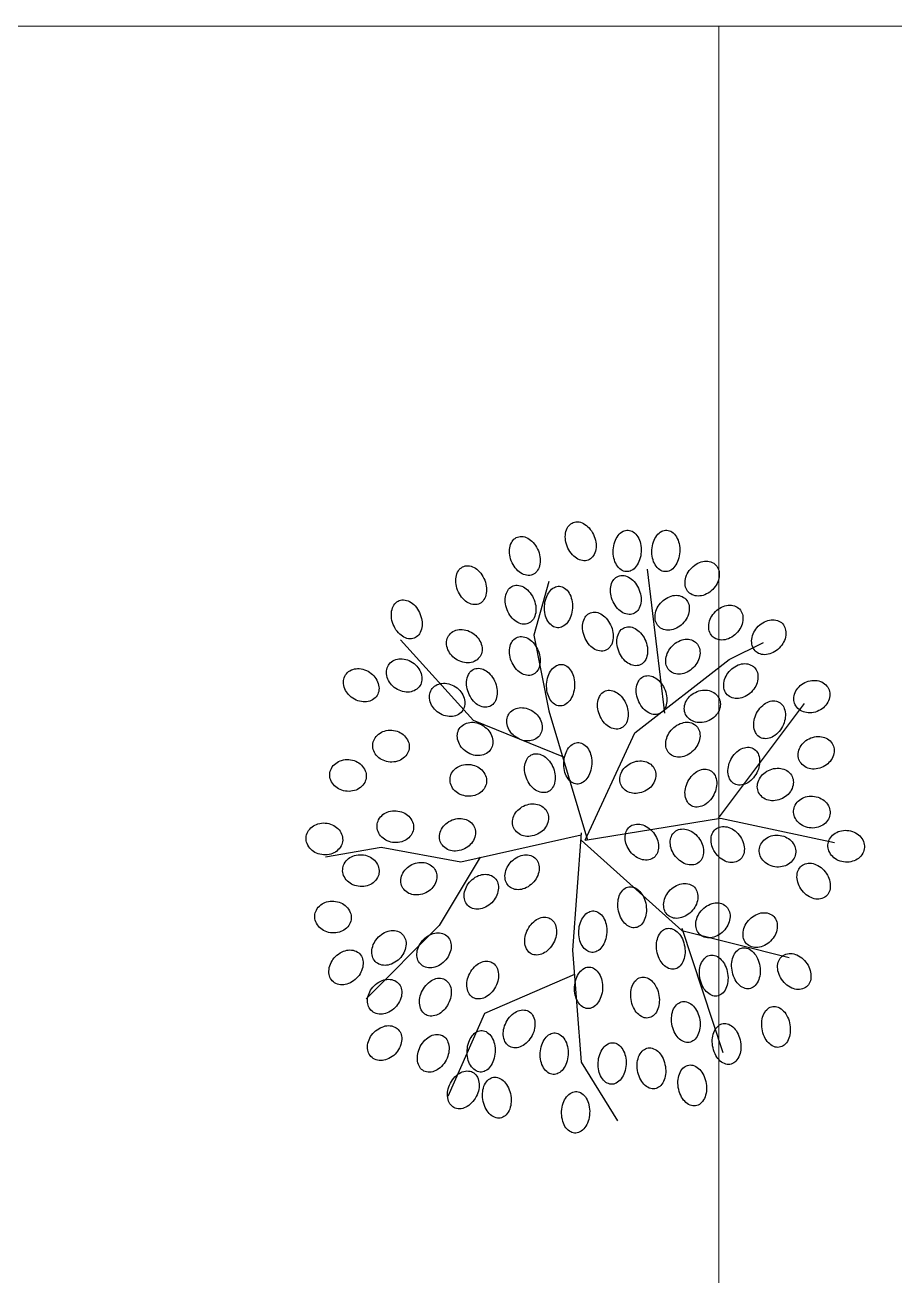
# Model space of a CAD drawing. Header units: inches. Extents: x 203 to 1065, y -1127 to 921.
# Drawn here: x 840.109 to 843.187, y 369.415 to 373.841 of the extents above; entities that cross this region are included whole.
import ezdxf

# ---------------------------------------------------------------- set-up
doc = ezdxf.new("R2010")
doc.units = ezdxf.units.IN
doc.header["$MEASUREMENT"] = 0
doc.layers.add('calle', color=3, linetype='Continuous')
doc.layers.add('Vegetación', color=102, linetype='Continuous')

# ---------------------------------------------------------------- blocks, each defined once
blk = doc.blocks.new('RB31')
for points in [[(-0.1644, 0.4265, 0.124565), (-0.1555, 0.4293, 0.105746), (-0.1475, 0.437, 0.086824), (-0.1428, 0.4474, 0.076963), (-0.1416, 0.4602, 0.076963), (-0.1443, 0.4728, 0.086824), (-0.1502, 0.4826, 0.105746), (-0.159, 0.4892, 0.124565), (-0.1682, 0.491, 0.124565), (-0.1772, 0.4882, 0.105746), (-0.1851, 0.4805, 0.086824), (-0.1898, 0.4701, 0.076963), (-0.191, 0.4573, 0.076963), (-0.1883, 0.4447, 0.086824), (-0.1825, 0.4349, 0.105746), (-0.1737, 0.4282, 0.124565)], [(-0.0961, 0.4265, 0.124565), (-0.0871, 0.4293, 0.105746), (-0.0792, 0.437, 0.086824), (-0.0745, 0.4474, 0.076963), (-0.0733, 0.4602, 0.076963), (-0.076, 0.4728, 0.086824), (-0.0818, 0.4826, 0.105746), (-0.0906, 0.4892, 0.124565), (-0.0999, 0.491, 0.124565), (-0.1088, 0.4882, 0.105746), (-0.1168, 0.4805, 0.086824), (-0.1215, 0.4701, 0.076963), (-0.1227, 0.4573, 0.076963), (-0.12, 0.4447, 0.086824), (-0.1141, 0.4349, 0.105746), (-0.1053, 0.4282, 0.124565)], [(-0.0332, 0.4465, 0.124565), (-0.0243, 0.4435, 0.105746), (-0.0134, 0.445, 0.086824), (-0.0035, 0.4507, 0.076963), (0.0051, 0.4604, 0.076963), (0.0103, 0.4721, 0.086824), (0.0113, 0.4835, 0.105746), (0.0081, 0.4941, 0.124565), (0.0016, 0.5009, 0.124565), (-0.0073, 0.5039, 0.105746), (-0.0182, 0.5024, 0.086824), (-0.0281, 0.4967, 0.076963), (-0.0366, 0.4871, 0.076963), (-0.0419, 0.4753, 0.086824), (-0.0429, 0.4639, 0.105746), (-0.0397, 0.4534, 0.124565)], [(0.0655, 0.4237, 0.124565), (0.0744, 0.4207, 0.105746), (0.0853, 0.4222, 0.086824), (0.0952, 0.4279, 0.076963), (0.1038, 0.4376, 0.076963), (0.109, 0.4494, 0.086824), (0.11, 0.4607, 0.105746), (0.1068, 0.4713, 0.124565), (0.1003, 0.4782, 0.124565), (0.0914, 0.4811, 0.105746), (0.0805, 0.4796, 0.086824), (0.0706, 0.4739, 0.076963), (0.0621, 0.4643, 0.076963), (0.0569, 0.4525, 0.086824), (0.0558, 0.4411, 0.105746), (0.059, 0.4306, 0.124565)], [(-0.2034, 0.3982, 0.124565), (-0.2004, 0.4072, 0.105746), (-0.2019, 0.4181, 0.086824), (-0.2076, 0.428, 0.076963), (-0.2173, 0.4365, 0.076963), (-0.229, 0.4417, 0.086824), (-0.2404, 0.4427, 0.105746), (-0.251, 0.4395, 0.124565), (-0.2578, 0.4331, 0.124565), (-0.2608, 0.4242, 0.105746), (-0.2593, 0.4132, 0.086824), (-0.2536, 0.4033, 0.076963), (-0.244, 0.3948, 0.076963), (-0.2322, 0.3896, 0.086824), (-0.2208, 0.3886, 0.105746), (-0.2103, 0.3918, 0.124565)], [(0.1604, 0.3781, 0.124565), (0.1693, 0.3752, 0.105746), (0.1802, 0.3767, 0.086824), (0.1901, 0.3824, 0.076963), (0.1987, 0.392, 0.076963), (0.2039, 0.4038, 0.086824), (0.2049, 0.4152, 0.105746), (0.2017, 0.4257, 0.124565), (0.1952, 0.4326, 0.124565), (0.1863, 0.4356, 0.105746), (0.1754, 0.4341, 0.086824), (0.1655, 0.4284, 0.076963), (0.157, 0.4187, 0.076963), (0.1518, 0.4069, 0.086824), (0.1507, 0.3956, 0.105746), (0.1539, 0.385, 0.124565)], [(-0.1129, 0.3629, 0.124565), (-0.104, 0.36, 0.105746), (-0.0931, 0.3615, 0.086824), (-0.0832, 0.3672, 0.076963), (-0.0747, 0.3768, 0.076963), (-0.0695, 0.3886, 0.086824), (-0.0684, 0.4, 0.105746), (-0.0717, 0.4105, 0.124565), (-0.0781, 0.4174, 0.124565), (-0.087, 0.4204, 0.105746), (-0.0979, 0.4189, 0.086824), (-0.1079, 0.4132, 0.076963), (-0.1164, 0.4035, 0.076963), (-0.1216, 0.3917, 0.086824), (-0.1226, 0.3804, 0.105746), (-0.1194, 0.3698, 0.124565)], [(-0.1503, 0.3451, 0.124565), (-0.1473, 0.354, 0.105746), (-0.1488, 0.3649, 0.086824), (-0.1545, 0.3748, 0.076963), (-0.1641, 0.3833, 0.076963), (-0.1759, 0.3885, 0.086824), (-0.1873, 0.3896, 0.105746), (-0.1978, 0.3864, 0.124565), (-0.2047, 0.3799, 0.124565), (-0.2077, 0.371, 0.105746), (-0.2062, 0.3601, 0.086824), (-0.2005, 0.3502, 0.076963), (-0.1908, 0.3416, 0.076963), (-0.1791, 0.3364, 0.086824), (-0.1677, 0.3354, 0.105746), (-0.1571, 0.3386, 0.124565)], [(0.0254, 0.3391, 0.124565), (0.0344, 0.342, 0.105746), (0.0423, 0.3496, 0.086824), (0.047, 0.36, 0.076963), (0.0482, 0.3728, 0.076963), (0.0455, 0.3854, 0.086824), (0.0396, 0.3952, 0.105746), (0.0308, 0.4019, 0.124565), (0.0216, 0.4037, 0.124565), (0.0126, 0.4008, 0.105746), (0.0047, 0.3932, 0.086824), (0, 0.3827, 0.076963), (-0.0012, 0.3699, 0.076963), (0.0015, 0.3573, 0.086824), (0.0074, 0.3475, 0.105746), (0.0162, 0.3409, 0.124565)], [(0.0731, 0.3478, 0.124565), (0.082, 0.3448, 0.105746), (0.0929, 0.3463, 0.086824), (0.1028, 0.352, 0.076963), (0.1113, 0.3616, 0.076963), (0.1166, 0.3734, 0.086824), (0.1176, 0.3848, 0.105746), (0.1144, 0.3953, 0.124565), (0.1079, 0.4022, 0.124565), (0.099, 0.4052, 0.105746), (0.0881, 0.4037, 0.086824), (0.0782, 0.398, 0.076963), (0.0696, 0.3883, 0.076963), (0.0644, 0.3766, 0.086824), (0.0634, 0.3652, 0.105746), (0.0666, 0.3546, 0.124565)], [(-0.2452, 0.3299, 0.124565), (-0.2422, 0.3388, 0.105746), (-0.2437, 0.3497, 0.086824), (-0.2494, 0.3596, 0.076963), (-0.259, 0.3682, 0.076963), (-0.2708, 0.3734, 0.086824), (-0.2822, 0.3744, 0.105746), (-0.2927, 0.3712, 0.124565), (-0.2996, 0.3647, 0.124565), (-0.3026, 0.3558, 0.105746), (-0.3011, 0.3449, 0.086824), (-0.2954, 0.335, 0.076963), (-0.2857, 0.3264, 0.076963), (-0.274, 0.3212, 0.086824), (-0.2626, 0.3202, 0.105746), (-0.252, 0.3234, 0.124565)], [(0.2743, 0.325, 0.124565), (0.2832, 0.322, 0.105746), (0.2941, 0.3235, 0.086824), (0.304, 0.3292, 0.076963), (0.3126, 0.3388, 0.076963), (0.3178, 0.3506, 0.086824), (0.3188, 0.362, 0.105746), (0.3156, 0.3725, 0.124565), (0.3091, 0.3794, 0.124565), (0.3002, 0.3824, 0.105746), (0.2893, 0.3809, 0.086824), (0.2794, 0.3752, 0.076963), (0.2708, 0.3655, 0.076963), (0.2656, 0.3538, 0.086824), (0.2646, 0.3424, 0.105746), (0.2678, 0.3318, 0.124565)], [(-0.3211, 0.3071, 0.124565), (-0.3181, 0.316, 0.105746), (-0.3196, 0.3269, 0.086824), (-0.3253, 0.3368, 0.076963), (-0.335, 0.3454, 0.076963), (-0.3467, 0.3506, 0.086824), (-0.3581, 0.3516, 0.105746), (-0.3687, 0.3484, 0.124565), (-0.3755, 0.3419, 0.124565), (-0.3785, 0.333, 0.105746), (-0.377, 0.3221, 0.086824), (-0.3713, 0.3122, 0.076963), (-0.3617, 0.3037, 0.076963), (-0.3499, 0.2985, 0.086824), (-0.3385, 0.2974, 0.105746), (-0.3279, 0.3006, 0.124565)], [(-0.0636, 0.306, 0.124565), (-0.0547, 0.303, 0.105746), (-0.0437, 0.3045, 0.086824), (-0.0338, 0.3102, 0.076963), (-0.0253, 0.3198, 0.076963), (-0.0201, 0.3316, 0.086824), (-0.0191, 0.343, 0.105746), (-0.0223, 0.3536, 0.124565), (-0.0287, 0.3604, 0.124565), (-0.0377, 0.3634, 0.105746), (-0.0486, 0.3619, 0.086824), (-0.0585, 0.3562, 0.076963), (-0.067, 0.3465, 0.076963), (-0.0722, 0.3348, 0.086824), (-0.0732, 0.3234, 0.105746), (-0.07, 0.3128, 0.124565)], [(-0.1243, 0.2832, 0.124565), (-0.1154, 0.2802, 0.105746), (-0.1045, 0.2817, 0.086824), (-0.0946, 0.2874, 0.076963), (-0.0861, 0.2971, 0.076963), (-0.0809, 0.3088, 0.086824), (-0.0798, 0.3202, 0.105746), (-0.083, 0.3308, 0.124565), (-0.0895, 0.3376, 0.124565), (-0.0984, 0.3406, 0.105746), (-0.1093, 0.3391, 0.086824), (-0.1192, 0.3334, 0.076963), (-0.1278, 0.3238, 0.076963), (-0.133, 0.312, 0.086824), (-0.134, 0.3006, 0.105746), (-0.1308, 0.29, 0.124565)], [(0.1598, 0.2988, 0.124565), (0.1653, 0.2911, 0.105746), (0.175, 0.2859, 0.086824), (0.1864, 0.2847, 0.076963), (0.1989, 0.2875, 0.076963), (0.2101, 0.2939, 0.086824), (0.2176, 0.3026, 0.105746), (0.2212, 0.313, 0.124565), (0.22, 0.3223, 0.124565), (0.2146, 0.33, 0.105746), (0.2048, 0.3352, 0.086824), (0.1935, 0.3364, 0.076963), (0.1809, 0.3336, 0.076963), (0.1698, 0.3271, 0.086824), (0.1623, 0.3185, 0.105746), (0.1586, 0.3081, 0.124565)], [(-0.1692, 0.2767, 0.124565), (-0.1663, 0.2856, 0.105746), (-0.1678, 0.2965, 0.086824), (-0.1735, 0.3065, 0.076963), (-0.1831, 0.315, 0.076963), (-0.1949, 0.3202, 0.086824), (-0.2063, 0.3212, 0.105746), (-0.2168, 0.318, 0.124565), (-0.2237, 0.3116, 0.124565), (-0.2267, 0.3026, 0.105746), (-0.2251, 0.2917, 0.086824), (-0.2195, 0.2818, 0.076963), (-0.2098, 0.2733, 0.076963), (-0.198, 0.2681, 0.086824), (-0.1867, 0.2671, 0.105746), (-0.1761, 0.2703, 0.124565)], [(0.0655, 0.268, 0.124565), (0.0744, 0.265, 0.105746), (0.0853, 0.2665, 0.086824), (0.0952, 0.2722, 0.076963), (0.1038, 0.2819, 0.076963), (0.109, 0.2936, 0.086824), (0.11, 0.305, 0.105746), (0.1068, 0.3156, 0.124565), (0.1003, 0.3224, 0.124565), (0.0914, 0.3254, 0.105746), (0.0805, 0.3239, 0.086824), (0.0706, 0.3182, 0.076963), (0.0621, 0.3086, 0.076963), (0.0569, 0.2968, 0.086824), (0.0558, 0.2854, 0.105746), (0.059, 0.2749, 0.124565)], [(-0.2717, 0.2387, 0.124565), (-0.2688, 0.2476, 0.105746), (-0.2703, 0.2586, 0.086824), (-0.276, 0.2685, 0.076963), (-0.2856, 0.277, 0.076963), (-0.2974, 0.2822, 0.086824), (-0.3088, 0.2832, 0.105746), (-0.3193, 0.28, 0.124565), (-0.3262, 0.2736, 0.124565), (-0.3292, 0.2647, 0.105746), (-0.3276, 0.2537, 0.086824), (-0.322, 0.2438, 0.076963), (-0.3123, 0.2353, 0.076963), (-0.3005, 0.2301, 0.086824), (-0.2891, 0.2291, 0.105746), (-0.2786, 0.2323, 0.124565)], [(0.0216, 0.2176, 0.124565), (0.0306, 0.2204, 0.105746), (0.0385, 0.2281, 0.086824), (0.0432, 0.2385, 0.076963), (0.0444, 0.2513, 0.076963), (0.0417, 0.2639, 0.086824), (0.0358, 0.2737, 0.105746), (0.027, 0.2803, 0.124565), (0.0178, 0.2821, 0.124565), (0.0088, 0.2793, 0.105746), (0.0009, 0.2716, 0.086824), (-0.0038, 0.2612, 0.076963), (-0.005, 0.2484, 0.076963), (-0.0023, 0.2358, 0.086824), (0.0036, 0.226, 0.105746), (0.0124, 0.2193, 0.124565)], [(0.1414, 0.2186, 0.124565), (0.1503, 0.2156, 0.105746), (0.1612, 0.2171, 0.086824), (0.1712, 0.2228, 0.076963), (0.1797, 0.2325, 0.076963), (0.1849, 0.2443, 0.086824), (0.1859, 0.2556, 0.105746), (0.1827, 0.2662, 0.124565), (0.1763, 0.2731, 0.124565), (0.1673, 0.276, 0.105746), (0.1564, 0.2745, 0.086824), (0.1465, 0.2688, 0.076963), (0.138, 0.2592, 0.076963), (0.1328, 0.2474, 0.086824), (0.1318, 0.236, 0.105746), (0.135, 0.2255, 0.124565)], [(0.2661, 0.2532, 0.124565), (0.2716, 0.2455, 0.105746), (0.2813, 0.2403, 0.086824), (0.2927, 0.2391, 0.076963), (0.3052, 0.2419, 0.076963), (0.3164, 0.2484, 0.086824), (0.3239, 0.257, 0.105746), (0.3275, 0.2674, 0.124565), (0.3263, 0.2767, 0.124565), (0.3208, 0.2844, 0.105746), (0.3111, 0.2896, 0.086824), (0.2998, 0.2908, 0.076963), (0.2872, 0.288, 0.076963), (0.2761, 0.2815, 0.086824), (0.2686, 0.2729, 0.105746), (0.2649, 0.2625, 0.124565)], [(0.342, 0.238, 0.124565), (0.3475, 0.2303, 0.105746), (0.3572, 0.2251, 0.086824), (0.3686, 0.2239, 0.076963), (0.3812, 0.2267, 0.076963), (0.3923, 0.2332, 0.086824), (0.3998, 0.2418, 0.105746), (0.4034, 0.2522, 0.124565), (0.4022, 0.2615, 0.124565), (0.3968, 0.2692, 0.105746), (0.387, 0.2744, 0.086824), (0.3757, 0.2756, 0.076963), (0.3631, 0.2728, 0.076963), (0.352, 0.2663, 0.086824), (0.3445, 0.2577, 0.105746), (0.3409, 0.2473, 0.124565)], [(-0.3932, 0.2239, 0.124565), (-0.3931, 0.2333, 0.105746), (-0.3979, 0.2432, 0.086824), (-0.4064, 0.2509, 0.076963), (-0.4182, 0.256, 0.076963), (-0.431, 0.2573, 0.086824), (-0.4422, 0.2548, 0.105746), (-0.4512, 0.2485, 0.124565), (-0.4557, 0.2402, 0.124565), (-0.4558, 0.2308, 0.105746), (-0.451, 0.2209, 0.086824), (-0.4425, 0.2132, 0.076963), (-0.4307, 0.2081, 0.076963), (-0.4179, 0.2068, 0.086824), (-0.4068, 0.2094, 0.105746), (-0.3977, 0.2157, 0.124565)], [(-0.1585, 0.2072, 0.124565), (-0.1496, 0.2043, 0.105746), (-0.1387, 0.2058, 0.086824), (-0.1287, 0.2114, 0.076963), (-0.1202, 0.2211, 0.076963), (-0.115, 0.2329, 0.086824), (-0.114, 0.2443, 0.105746), (-0.1172, 0.2548, 0.124565), (-0.1236, 0.2617, 0.124565), (-0.1326, 0.2646, 0.105746), (-0.1435, 0.2631, 0.086824), (-0.1534, 0.2574, 0.076963), (-0.1619, 0.2478, 0.076963), (-0.1671, 0.236, 0.086824), (-0.1681, 0.2246, 0.105746), (-0.1649, 0.2141, 0.124565)], [(-0.1996, 0.2087, 0.124565), (-0.1995, 0.2181, 0.105746), (-0.2043, 0.228, 0.086824), (-0.2128, 0.2357, 0.076963), (-0.2246, 0.2408, 0.076963), (-0.2374, 0.2421, 0.086824), (-0.2485, 0.2396, 0.105746), (-0.2576, 0.2333, 0.124565), (-0.2621, 0.225, 0.124565), (-0.2622, 0.2156, 0.105746), (-0.2574, 0.2057, 0.086824), (-0.2489, 0.198, 0.076963), (-0.2371, 0.1929, 0.076963), (-0.2243, 0.1916, 0.086824), (-0.2132, 0.1942, 0.105746), (-0.2041, 0.2005, 0.124565)], [(-0.0902, 0.1844, 0.124565), (-0.0812, 0.1815, 0.105746), (-0.0703, 0.183, 0.086824), (-0.0604, 0.1887, 0.076963), (-0.0519, 0.1983, 0.076963), (-0.0467, 0.2101, 0.086824), (-0.0457, 0.2215, 0.105746), (-0.0489, 0.232, 0.124565), (-0.0553, 0.2389, 0.124565), (-0.0642, 0.2419, 0.105746), (-0.0752, 0.2403, 0.086824), (-0.0851, 0.2347, 0.076963), (-0.0936, 0.225, 0.076963), (-0.0988, 0.2132, 0.086824), (-0.0998, 0.2018, 0.105746), (-0.0966, 0.1913, 0.124565)], [(0.1902, 0.2152, 0.124565), (0.1957, 0.2075, 0.105746), (0.2054, 0.2023, 0.086824), (0.2167, 0.2011, 0.076963), (0.2293, 0.2039, 0.076963), (0.2404, 0.2104, 0.086824), (0.248, 0.219, 0.105746), (0.2516, 0.2294, 0.124565), (0.2504, 0.2387, 0.124565), (0.2449, 0.2464, 0.105746), (0.2352, 0.2516, 0.086824), (0.2238, 0.2528, 0.076963), (0.2113, 0.25, 0.076963), (0.2001, 0.2436, 0.086824), (0.1926, 0.2349, 0.105746), (0.189, 0.2245, 0.124565)], [(-0.3292, 0.171, 0.124565), (-0.3236, 0.1786, 0.105746), (-0.3217, 0.1895, 0.086824), (-0.324, 0.2007, 0.076963), (-0.3306, 0.2117, 0.076963), (-0.3402, 0.2203, 0.086824), (-0.3507, 0.2248, 0.105746), (-0.3617, 0.225, 0.124565), (-0.3702, 0.221, 0.124565), (-0.3758, 0.2135, 0.105746), (-0.3778, 0.2026, 0.086824), (-0.3754, 0.1914, 0.076963), (-0.3689, 0.1803, 0.076963), (-0.3593, 0.1717, 0.086824), (-0.3488, 0.1673, 0.105746), (-0.3377, 0.167, 0.124565)], [(0.0535, 0.1772, 0.124565), (0.059, 0.1696, 0.105746), (0.0687, 0.1644, 0.086824), (0.0801, 0.1631, 0.076963), (0.0926, 0.1659, 0.076963), (0.1038, 0.1724, 0.086824), (0.1113, 0.181, 0.105746), (0.1149, 0.1914, 0.124565), (0.1137, 0.2008, 0.124565), (0.1083, 0.2084, 0.105746), (0.0985, 0.2136, 0.086824), (0.0872, 0.2148, 0.076963), (0.0746, 0.212, 0.076963), (0.0635, 0.2056, 0.086824), (0.056, 0.197, 0.105746), (0.0524, 0.1865, 0.124565)], [(-0.1692, 0.1476, 0.124565), (-0.1663, 0.1565, 0.105746), (-0.1678, 0.1674, 0.086824), (-0.1735, 0.1773, 0.076963), (-0.1831, 0.1858, 0.076963), (-0.1949, 0.191, 0.086824), (-0.2063, 0.1921, 0.105746), (-0.2168, 0.1889, 0.124565), (-0.2237, 0.1824, 0.124565), (-0.2267, 0.1735, 0.105746), (-0.2251, 0.1626, 0.086824), (-0.2195, 0.1527, 0.076963), (-0.2098, 0.1441, 0.076963), (-0.198, 0.1389, 0.086824), (-0.1867, 0.1379, 0.105746), (-0.1761, 0.1411, 0.124565)], [(0.1408, 0.1544, 0.124565), (0.1463, 0.1468, 0.105746), (0.156, 0.1416, 0.086824), (0.1674, 0.1403, 0.076963), (0.18, 0.1431, 0.076963), (0.1911, 0.1496, 0.086824), (0.1986, 0.1582, 0.105746), (0.2022, 0.1686, 0.124565), (0.201, 0.178, 0.124565), (0.1956, 0.1856, 0.105746), (0.1858, 0.1908, 0.086824), (0.1745, 0.1921, 0.076963), (0.1619, 0.1893, 0.076963), (0.1508, 0.1828, 0.086824), (0.1433, 0.1742, 0.105746), (0.1397, 0.1638, 0.124565)], [(0.2873, 0.1531, 0.124565), (0.2902, 0.1441, 0.105746), (0.2978, 0.1362, 0.086824), (0.3082, 0.1315, 0.076963), (0.3211, 0.1303, 0.076963), (0.3336, 0.133, 0.086824), (0.3435, 0.1388, 0.105746), (0.3501, 0.1476, 0.124565), (0.3519, 0.1569, 0.124565), (0.349, 0.1658, 0.105746), (0.3414, 0.1738, 0.086824), (0.331, 0.1785, 0.076963), (0.3182, 0.1797, 0.076963), (0.3056, 0.177, 0.086824), (0.2958, 0.1711, 0.105746), (0.2891, 0.1623, 0.124565)], [(-0.4008, 0.1365, 0.124565), (-0.4007, 0.146, 0.105746), (-0.4055, 0.1559, 0.086824), (-0.414, 0.1636, 0.076963), (-0.4258, 0.1687, 0.076963), (-0.4386, 0.17, 0.086824), (-0.4497, 0.1674, 0.105746), (-0.4588, 0.1611, 0.124565), (-0.4633, 0.1529, 0.124565), (-0.4634, 0.1435, 0.105746), (-0.4586, 0.1335, 0.086824), (-0.4501, 0.1259, 0.076963), (-0.4383, 0.1208, 0.076963), (-0.4255, 0.1194, 0.086824), (-0.4144, 0.122, 0.105746), (-0.4053, 0.1283, 0.124565)], [(-0.0088, 0.096, 0.124565), (0.0002, 0.0989, 0.105746), (0.0081, 0.1065, 0.086824), (0.0128, 0.1169, 0.076963), (0.014, 0.1298, 0.076963), (0.0113, 0.1423, 0.086824), (0.0055, 0.1522, 0.105746), (-0.0033, 0.1588, 0.124565), (-0.0126, 0.1606, 0.124565), (-0.0215, 0.1577, 0.105746), (-0.0295, 0.1501, 0.086824), (-0.0342, 0.1397, 0.076963), (-0.0354, 0.1269, 0.076963), (-0.0327, 0.1143, 0.086824), (-0.0268, 0.1045, 0.105746), (-0.018, 0.0978, 0.124565)], [(-0.2837, 0.0989, 0.124565), (-0.2781, 0.1064, 0.105746), (-0.2761, 0.1173, 0.086824), (-0.2785, 0.1285, 0.076963), (-0.285, 0.1396, 0.076963), (-0.2946, 0.1482, 0.086824), (-0.3051, 0.1526, 0.105746), (-0.3162, 0.1529, 0.124565), (-0.3247, 0.1489, 0.124565), (-0.3303, 0.1413, 0.105746), (-0.3322, 0.1304, 0.086824), (-0.3299, 0.1192, 0.076963), (-0.3233, 0.1082, 0.076963), (-0.3137, 0.0996, 0.086824), (-0.3032, 0.0951, 0.105746), (-0.2922, 0.0949, 0.124565)], [(0.0389, 0.0857, 0.124565), (0.0478, 0.0827, 0.105746), (0.0588, 0.0842, 0.086824), (0.0687, 0.0899, 0.076963), (0.0772, 0.0996, 0.076963), (0.0824, 0.1113, 0.086824), (0.0834, 0.1227, 0.105746), (0.0802, 0.1333, 0.124565), (0.0738, 0.1401, 0.124565), (0.0648, 0.1431, 0.105746), (0.0539, 0.1416, 0.086824), (0.044, 0.1359, 0.076963), (0.0355, 0.1263, 0.076963), (0.0303, 0.1145, 0.086824), (0.0293, 0.1031, 0.105746), (0.0325, 0.0925, 0.124565)], [(-0.3287, 0.0872, 0.124565), (-0.3286, 0.0966, 0.105746), (-0.3334, 0.1065, 0.086824), (-0.3419, 0.1142, 0.076963), (-0.3537, 0.1193, 0.076963), (-0.3665, 0.1206, 0.086824), (-0.3776, 0.1181, 0.105746), (-0.3867, 0.1117, 0.124565), (-0.3912, 0.1035, 0.124565), (-0.3913, 0.0941, 0.105746), (-0.3865, 0.0842, 0.086824), (-0.378, 0.0765, 0.076963), (-0.3662, 0.0714, 0.076963), (-0.3534, 0.0701, 0.086824), (-0.3422, 0.0726, 0.105746), (-0.3332, 0.0789, 0.124565)], [(-0.2077, 0.0647, 0.124565), (-0.2022, 0.0723, 0.105746), (-0.2002, 0.0831, 0.086824), (-0.2026, 0.0943, 0.076963), (-0.2091, 0.1054, 0.076963), (-0.2187, 0.114, 0.086824), (-0.2292, 0.1185, 0.105746), (-0.2402, 0.1187, 0.124565), (-0.2487, 0.1147, 0.124565), (-0.2543, 0.1071, 0.105746), (-0.2563, 0.0962, 0.086824), (-0.2539, 0.0851, 0.076963), (-0.2474, 0.074, 0.076963), (-0.2378, 0.0654, 0.086824), (-0.2273, 0.0609, 0.105746), (-0.2163, 0.0607, 0.124565)], [(-0.0857, 0.0986, 0.124565), (-0.0856, 0.108, 0.105746), (-0.0904, 0.1179, 0.086824), (-0.0989, 0.1256, 0.076963), (-0.1107, 0.1307, 0.076963), (-0.1235, 0.132, 0.086824), (-0.1347, 0.1294, 0.105746), (-0.1437, 0.1231, 0.124565), (-0.1482, 0.1149, 0.124565), (-0.1483, 0.1055, 0.105746), (-0.1435, 0.0956, 0.086824), (-0.135, 0.0879, 0.076963), (-0.1232, 0.0828, 0.076963), (-0.1104, 0.0815, 0.086824), (-0.0993, 0.084, 0.105746), (-0.0902, 0.0903, 0.124565)], [(0.1507, 0.0999, 0.124565), (0.1535, 0.0909, 0.105746), (0.1612, 0.083, 0.086824), (0.1716, 0.0783, 0.076963), (0.1844, 0.0771, 0.076963), (0.197, 0.0798, 0.086824), (0.2068, 0.0857, 0.105746), (0.2134, 0.0945, 0.124565), (0.2152, 0.1037, 0.124565), (0.2124, 0.1127, 0.105746), (0.2047, 0.1206, 0.086824), (0.1943, 0.1253, 0.076963), (0.1815, 0.1265, 0.076963), (0.1689, 0.1238, 0.086824), (0.1591, 0.1179, 0.105746), (0.1524, 0.1091, 0.124565)], [(0.3633, 0.1075, 0.124565), (0.3661, 0.0985, 0.105746), (0.3737, 0.0906, 0.086824), (0.3842, 0.0859, 0.076963), (0.397, 0.0847, 0.076963), (0.4096, 0.0874, 0.086824), (0.4194, 0.0933, 0.105746), (0.426, 0.1021, 0.124565), (0.4278, 0.1113, 0.124565), (0.425, 0.1203, 0.105746), (0.4173, 0.1282, 0.086824), (0.4069, 0.1329, 0.076963), (0.3941, 0.1341, 0.076963), (0.3815, 0.1314, 0.086824), (0.3717, 0.1255, 0.105746), (0.365, 0.1167, 0.124565)], [(-0.3922, 0.0543, 0.124565), (-0.395, 0.0633, 0.105746), (-0.4027, 0.0712, 0.086824), (-0.4131, 0.0759, 0.076963), (-0.4259, 0.0771, 0.076963), (-0.4385, 0.0744, 0.086824), (-0.4483, 0.0686, 0.105746), (-0.455, 0.0598, 0.124565), (-0.4567, 0.0505, 0.124565), (-0.4539, 0.0416, 0.105746), (-0.4462, 0.0336, 0.086824), (-0.4358, 0.0289, 0.076963), (-0.423, 0.0277, 0.076963), (-0.4104, 0.0304, 0.086824), (-0.4006, 0.0363, 0.105746), (-0.394, 0.0451, 0.124565)], [(0.0416, 0.0481, 0.124565), (0.0415, 0.0387, 0.105746), (0.0463, 0.0287, 0.086824), (0.0548, 0.0211, 0.076963), (0.0666, 0.0159, 0.076963), (0.0794, 0.0146, 0.086824), (0.0906, 0.0172, 0.105746), (0.0996, 0.0235, 0.124565), (0.1041, 0.0317, 0.124565), (0.1042, 0.0411, 0.105746), (0.0994, 0.0511, 0.086824), (0.0909, 0.0587, 0.076963), (0.0791, 0.0639, 0.076963), (0.0663, 0.0652, 0.086824), (0.0552, 0.0626, 0.105746), (0.0461, 0.0563, 0.124565)], [(0.1707, 0.0253, 0.124565), (0.1706, 0.0159, 0.105746), (0.1754, 0.0059, 0.086824), (0.1839, -0.0017, 0.076963), (0.1957, -0.0068, 0.076963), (0.2085, -0.0082, 0.086824), (0.2196, -0.0056, 0.105746), (0.2287, 0.0007, 0.124565), (0.2332, 0.0089, 0.124565), (0.2333, 0.0184, 0.105746), (0.2285, 0.0283, 0.086824), (0.22, 0.0359, 0.076963), (0.2082, 0.0411, 0.076963), (0.1954, 0.0424, 0.086824), (0.1842, 0.0398, 0.105746), (0.1752, 0.0335, 0.124565)], [(0.2797, 0.0277, 0.124565), (0.2826, 0.0188, 0.105746), (0.2902, 0.0108, 0.086824), (0.3007, 0.0061, 0.076963), (0.3135, 0.0049, 0.076963), (0.3261, 0.0076, 0.086824), (0.3359, 0.0135, 0.105746), (0.3425, 0.0223, 0.124565), (0.3443, 0.0315, 0.124565), (0.3414, 0.0405, 0.105746), (0.3338, 0.0485, 0.086824), (0.3234, 0.0531, 0.076963), (0.3106, 0.0544, 0.076963), (0.298, 0.0516, 0.086824), (0.2882, 0.0458, 0.105746), (0.2815, 0.037, 0.124565)], [(-0.4529, 0.0012, 0.124565), (-0.4558, 0.0101, 0.105746), (-0.4634, 0.0181, 0.086824), (-0.4738, 0.0228, 0.076963), (-0.4866, 0.024, 0.076963), (-0.4992, 0.0213, 0.086824), (-0.509, 0.0154, 0.105746), (-0.5157, 0.0066, 0.124565), (-0.5175, -0.0026, 0.124565), (-0.5146, -0.0116, 0.105746), (-0.507, -0.0196, 0.086824), (-0.4966, -0.0242, 0.076963), (-0.4837, -0.0255, 0.076963), (-0.4712, -0.0228, 0.086824), (-0.4613, -0.0169, 0.105746), (-0.4547, -0.0081, 0.124565)], [(-0.2507, 0.0224, 0.124565), (-0.2583, 0.028, 0.105746), (-0.2692, 0.0299, 0.086824), (-0.2804, 0.0276, 0.076963), (-0.2914, 0.0211, 0.076963), (-0.3, 0.0115, 0.086824), (-0.3045, 0.0009, 0.105746), (-0.3047, -0.0101, 0.124565), (-0.3007, -0.0186, 0.124565), (-0.2932, -0.0242, 0.105746), (-0.2823, -0.0261, 0.086824), (-0.2711, -0.0238, 0.076963), (-0.26, -0.0172, 0.076963), (-0.2514, -0.0076, 0.086824), (-0.247, 0.0029, 0.105746), (-0.2467, 0.0139, 0.124565)], [(-0.1786, 0.0186, 0.124565), (-0.1862, 0.0242, 0.105746), (-0.197, 0.0261, 0.086824), (-0.2082, 0.0238, 0.076963), (-0.2193, 0.0173, 0.076963), (-0.2279, 0.0077, 0.086824), (-0.2324, -0.0028, 0.105746), (-0.2326, -0.0139, 0.124565), (-0.2286, -0.0224, 0.124565), (-0.221, -0.028, 0.105746), (-0.2102, -0.0299, 0.086824), (-0.199, -0.0276, 0.076963), (-0.1879, -0.021, 0.076963), (-0.1793, -0.0114, 0.086824), (-0.1748, -0.0009, 0.105746), (-0.1746, 0.0101, 0.124565)], [(-0.0989, 0.0262, 0.124565), (-0.1065, 0.0318, 0.105746), (-0.1173, 0.0337, 0.086824), (-0.1285, 0.0314, 0.076963), (-0.1396, 0.0249, 0.076963), (-0.1482, 0.0153, 0.086824), (-0.1527, 0.0047, 0.105746), (-0.1529, -0.0063, 0.124565), (-0.1489, -0.0148, 0.124565), (-0.1413, -0.0204, 0.105746), (-0.1305, -0.0223, 0.086824), (-0.1193, -0.02, 0.076963), (-0.1082, -0.0134, 0.076963), (-0.0996, -0.0038, 0.086824), (-0.0951, 0.0067, 0.105746), (-0.0949, 0.0177, 0.124565)], [(0.405, 0.0087, 0.124565), (0.4079, -0.0002, 0.105746), (0.4155, -0.0082, 0.086824), (0.4259, -0.0129, 0.076963), (0.4387, -0.0141, 0.076963), (0.4513, -0.0114, 0.086824), (0.4611, -0.0055, 0.105746), (0.4678, 0.0033, 0.124565), (0.4696, 0.0125, 0.124565), (0.4667, 0.0215, 0.105746), (0.4591, 0.0295, 0.086824), (0.4487, 0.0341, 0.076963), (0.4358, 0.0354, 0.076963), (0.4233, 0.0327, 0.086824), (0.4134, 0.0268, 0.105746), (0.4068, 0.018, 0.124565)], [(-0.3314, -0.0064, 0.124565), (-0.3343, 0.0025, 0.105746), (-0.3419, 0.0105, 0.086824), (-0.3524, 0.0152, 0.076963), (-0.3652, 0.0164, 0.076963), (-0.3778, 0.0137, 0.086824), (-0.3876, 0.0078, 0.105746), (-0.3942, -0.001, 0.124565), (-0.396, -0.0102, 0.124565), (-0.3931, -0.0192, 0.105746), (-0.3855, -0.0272, 0.086824), (-0.3751, -0.0318, 0.076963), (-0.3623, -0.0331, 0.076963), (-0.3497, -0.0303, 0.086824), (-0.3399, -0.0245, 0.105746), (-0.3332, -0.0157, 0.124565)], [(0.0606, -0.0237, 0.124565), (0.0576, -0.0326, 0.105746), (0.0591, -0.0436, 0.086824), (0.0648, -0.0535, 0.076963), (0.0745, -0.062, 0.076963), (0.0862, -0.0672, 0.086824), (0.0976, -0.0682, 0.105746), (0.1082, -0.065, 0.124565), (0.115, -0.0586, 0.124565), (0.118, -0.0497, 0.105746), (0.1165, -0.0387, 0.086824), (0.1108, -0.0288, 0.076963), (0.1012, -0.0203, 0.076963), (0.0894, -0.0151, 0.086824), (0.078, -0.0141, 0.105746), (0.0675, -0.0173, 0.124565)], [(0.3405, -0.0406, 0.124565), (0.3433, -0.0496, 0.105746), (0.351, -0.0575, 0.086824), (0.3614, -0.0622, 0.076963), (0.3742, -0.0634, 0.076963), (0.3868, -0.0607, 0.086824), (0.3966, -0.0549, 0.105746), (0.4033, -0.0461, 0.124565), (0.405, -0.0368, 0.124565), (0.4022, -0.0279, 0.105746), (0.3945, -0.0199, 0.086824), (0.3841, -0.0152, 0.076963), (0.3713, -0.014, 0.076963), (0.3587, -0.0167, 0.086824), (0.3489, -0.0226, 0.105746), (0.3423, -0.0314, 0.124565)], [(-0.4026, -0.0346, 0.124565), (-0.4102, -0.029, 0.105746), (-0.421, -0.027, 0.086824), (-0.4322, -0.0294, 0.076963), (-0.4433, -0.0359, 0.076963), (-0.4519, -0.0455, 0.086824), (-0.4564, -0.056, 0.105746), (-0.4566, -0.0671, 0.124565), (-0.4526, -0.0756, 0.124565), (-0.445, -0.0811, 0.105746), (-0.4342, -0.0831, 0.086824), (-0.423, -0.0807, 0.076963), (-0.4119, -0.0742, 0.076963), (-0.4033, -0.0646, 0.086824), (-0.3988, -0.0541, 0.105746), (-0.3986, -0.0431, 0.124565)], [(0.239, -0.0431, 0.124565), (0.2389, -0.0525, 0.105746), (0.2437, -0.0624, 0.086824), (0.2522, -0.0701, 0.076963), (0.264, -0.0752, 0.076963), (0.2768, -0.0765, 0.086824), (0.288, -0.074, 0.105746), (0.297, -0.0677, 0.124565), (0.3015, -0.0594, 0.124565), (0.3016, -0.05, 0.105746), (0.2968, -0.0401, 0.086824), (0.2883, -0.0324, 0.076963), (0.2765, -0.0273, 0.076963), (0.2637, -0.026, 0.086824), (0.2526, -0.0285, 0.105746), (0.2435, -0.0349, 0.124565)], [(0.1327, -0.0541, 0.124565), (0.1297, -0.063, 0.105746), (0.1313, -0.074, 0.086824), (0.1369, -0.0839, 0.076963), (0.1466, -0.0924, 0.076963), (0.1584, -0.0976, 0.086824), (0.1698, -0.0986, 0.105746), (0.1803, -0.0954, 0.124565), (0.1872, -0.089, 0.124565), (0.1901, -0.08, 0.105746), (0.1886, -0.0691, 0.086824), (0.1829, -0.0592, 0.076963), (0.1733, -0.0507, 0.076963), (0.1615, -0.0455, 0.086824), (0.1501, -0.0445, 0.105746), (0.1396, -0.0477, 0.124565)], [(-0.1654, -0.1031, 0.124565), (-0.1625, -0.0942, 0.105746), (-0.164, -0.0833, 0.086824), (-0.1697, -0.0734, 0.076963), (-0.1793, -0.0648, 0.076963), (-0.1911, -0.0596, 0.086824), (-0.2025, -0.0586, 0.105746), (-0.213, -0.0618, 0.124565), (-0.2199, -0.0683, 0.124565), (-0.2229, -0.0772, 0.105746), (-0.2214, -0.0881, 0.086824), (-0.2157, -0.098, 0.076963), (-0.206, -0.1065, 0.076963), (-0.1942, -0.1117, 0.086824), (-0.1829, -0.1128, 0.105746), (-0.1723, -0.1095, 0.124565)], [(-0.0986, -0.0644, 0.124565), (-0.108, -0.0643, 0.105746), (-0.1179, -0.0691, 0.086824), (-0.1256, -0.0776, 0.076963), (-0.1307, -0.0894, 0.076963), (-0.132, -0.1022, 0.086824), (-0.1294, -0.1133, 0.105746), (-0.1231, -0.1224, 0.124565), (-0.1149, -0.1269, 0.124565), (-0.1055, -0.127, 0.105746), (-0.0956, -0.1222, 0.086824), (-0.0879, -0.1137, 0.076963), (-0.0828, -0.1019, 0.076963), (-0.0815, -0.0891, 0.086824), (-0.084, -0.0779, 0.105746), (-0.0903, -0.0689, 0.124565)], [(-0.2224, -0.1335, 0.124565), (-0.2194, -0.1246, 0.105746), (-0.2209, -0.1136, 0.086824), (-0.2266, -0.1037, 0.076963), (-0.2363, -0.0952, 0.076963), (-0.248, -0.09, 0.086824), (-0.2594, -0.089, 0.105746), (-0.27, -0.0922, 0.124565), (-0.2768, -0.0986, 0.124565), (-0.2798, -0.1076, 0.105746), (-0.2783, -0.1185, 0.086824), (-0.2726, -0.1284, 0.076963), (-0.263, -0.1369, 0.076963), (-0.2512, -0.1421, 0.086824), (-0.2398, -0.1431, 0.105746), (-0.2292, -0.1399, 0.124565)], [(0.3898, -0.1128, 0.124565), (0.3927, -0.1218, 0.105746), (0.4003, -0.1297, 0.086824), (0.4107, -0.1344, 0.076963), (0.4236, -0.1356, 0.076963), (0.4361, -0.1329, 0.086824), (0.446, -0.127, 0.105746), (0.4526, -0.1182, 0.124565), (0.4544, -0.109, 0.124565), (0.4515, -0.1, 0.105746), (0.4439, -0.0921, 0.086824), (0.4335, -0.0874, 0.076963), (0.4207, -0.0862, 0.076963), (0.4081, -0.0889, 0.086824), (0.3983, -0.0948, 0.105746), (0.3916, -0.1036, 0.124565)], [(-0.3059, -0.1487, 0.124565), (-0.3029, -0.1398, 0.105746), (-0.3044, -0.1288, 0.086824), (-0.3101, -0.1189, 0.076963), (-0.3198, -0.1104, 0.076963), (-0.3315, -0.1052, 0.086824), (-0.3429, -0.1042, 0.105746), (-0.3535, -0.1074, 0.124565), (-0.3603, -0.1138, 0.124565), (-0.3633, -0.1228, 0.105746), (-0.3618, -0.1337, 0.086824), (-0.3561, -0.1436, 0.076963), (-0.3465, -0.1521, 0.076963), (-0.3347, -0.1573, 0.086824), (-0.3233, -0.1583, 0.105746), (-0.3128, -0.1551, 0.124565)], [(-0.0391, -0.1013, 0.124565), (-0.0481, -0.1042, 0.105746), (-0.0561, -0.1118, 0.086824), (-0.0607, -0.1222, 0.076963), (-0.0619, -0.1351, 0.076963), (-0.0592, -0.1476, 0.086824), (-0.0534, -0.1574, 0.105746), (-0.0446, -0.1641, 0.124565), (-0.0353, -0.1659, 0.124565), (-0.0264, -0.163, 0.105746), (-0.0184, -0.1554, 0.086824), (-0.0137, -0.145, 0.076963), (-0.0125, -0.1321, 0.076963), (-0.0152, -0.1196, 0.086824), (-0.0211, -0.1098, 0.105746), (-0.0299, -0.1031, 0.124565)], [(0.0346, -0.1156, 0.124565), (0.029, -0.1231, 0.105746), (0.027, -0.134, 0.086824), (0.0294, -0.1452, 0.076963), (0.0359, -0.1563, 0.076963), (0.0455, -0.1648, 0.086824), (0.056, -0.1693, 0.105746), (0.0671, -0.1695, 0.124565), (0.0756, -0.1655, 0.124565), (0.0812, -0.158, 0.105746), (0.0831, -0.1471, 0.086824), (0.0808, -0.1359, 0.076963), (0.0742, -0.1248, 0.076963), (0.0646, -0.1163, 0.086824), (0.0541, -0.1118, 0.105746), (0.0431, -0.1116, 0.124565)], [(-0.1669, -0.1289, 0.124565), (-0.1763, -0.1289, 0.105746), (-0.1862, -0.1337, 0.086824), (-0.1939, -0.1421, 0.076963), (-0.199, -0.1539, 0.076963), (-0.2003, -0.1667, 0.086824), (-0.1978, -0.1779, 0.105746), (-0.1915, -0.1869, 0.124565), (-0.1832, -0.1915, 0.124565), (-0.1738, -0.1915, 0.105746), (-0.1639, -0.1867, 0.086824), (-0.1562, -0.1783, 0.076963), (-0.1511, -0.1665, 0.076963), (-0.1498, -0.1536, 0.086824), (-0.1523, -0.1425, 0.105746), (-0.1586, -0.1335, 0.124565)], [(0.2162, -0.1453, 0.124565), (0.2133, -0.1542, 0.105746), (0.2148, -0.1651, 0.086824), (0.2205, -0.175, 0.076963), (0.2301, -0.1835, 0.076963), (0.2419, -0.1887, 0.086824), (0.2533, -0.1898, 0.105746), (0.2638, -0.1866, 0.124565), (0.2707, -0.1801, 0.124565), (0.2737, -0.1712, 0.105746), (0.2722, -0.1603, 0.086824), (0.2665, -0.1504, 0.076963), (0.2568, -0.1418, 0.076963), (0.245, -0.1366, 0.086824), (0.2337, -0.1356, 0.105746), (0.2231, -0.1388, 0.124565)], [(0.296, -0.1415, 0.124565), (0.293, -0.1504, 0.105746), (0.2945, -0.1613, 0.086824), (0.3002, -0.1712, 0.076963), (0.3098, -0.1797, 0.076963), (0.3216, -0.1849, 0.086824), (0.333, -0.186, 0.105746), (0.3435, -0.1828, 0.124565), (0.3504, -0.1763, 0.124565), (0.3534, -0.1674, 0.105746), (0.3519, -0.1565, 0.086824), (0.3462, -0.1466, 0.076963), (0.3365, -0.138, 0.076963), (0.3248, -0.1328, 0.086824), (0.3134, -0.1318, 0.105746), (0.3028, -0.135, 0.124565)], [(-0.3684, -0.1751, 0.124565), (-0.376, -0.1695, 0.105746), (-0.3869, -0.1676, 0.086824), (-0.398, -0.1699, 0.076963), (-0.4091, -0.1764, 0.076963), (-0.4177, -0.186, 0.086824), (-0.4222, -0.1966, 0.105746), (-0.4224, -0.2076, 0.124565), (-0.4184, -0.2161, 0.124565), (-0.4108, -0.2217, 0.105746), (-0.4, -0.2236, 0.086824), (-0.3888, -0.2213, 0.076963), (-0.3777, -0.2147, 0.076963), (-0.3691, -0.2051, 0.086824), (-0.3646, -0.1946, 0.105746), (-0.3644, -0.1836, 0.124565)], [(-0.2998, -0.1593, 0.124565), (-0.3092, -0.1592, 0.105746), (-0.3191, -0.164, 0.086824), (-0.3268, -0.1725, 0.076963), (-0.3319, -0.1843, 0.076963), (-0.3332, -0.1971, 0.086824), (-0.3306, -0.2083, 0.105746), (-0.3243, -0.2173, 0.124565), (-0.3161, -0.2219, 0.124565), (-0.3067, -0.2219, 0.105746), (-0.2968, -0.2171, 0.086824), (-0.2891, -0.2086, 0.076963), (-0.284, -0.1968, 0.076963), (-0.2827, -0.184, 0.086824), (-0.2852, -0.1729, 0.105746), (-0.2915, -0.1638, 0.124565)], [(-0.2428, -0.1707, 0.124565), (-0.2522, -0.1706, 0.105746), (-0.2621, -0.1754, 0.086824), (-0.2698, -0.1839, 0.076963), (-0.2749, -0.1957, 0.076963), (-0.2762, -0.2085, 0.086824), (-0.2737, -0.2197, 0.105746), (-0.2674, -0.2287, 0.124565), (-0.2591, -0.2333, 0.124565), (-0.2497, -0.2333, 0.105746), (-0.2398, -0.2285, 0.086824), (-0.2321, -0.22, 0.076963), (-0.227, -0.2082, 0.076963), (-0.2257, -0.1954, 0.086824), (-0.2283, -0.1843, 0.105746), (-0.2346, -0.1752, 0.124565)], [(0.3719, -0.1718, 0.124565), (0.3689, -0.1808, 0.105746), (0.3704, -0.1917, 0.086824), (0.3761, -0.2016, 0.076963), (0.3858, -0.2101, 0.076963), (0.3975, -0.2153, 0.086824), (0.4089, -0.2163, 0.105746), (0.4195, -0.2131, 0.124565), (0.4263, -0.2067, 0.124565), (0.4293, -0.1978, 0.105746), (0.4278, -0.1869, 0.086824), (0.4221, -0.1769, 0.076963), (0.4125, -0.1684, 0.076963), (0.4007, -0.1632, 0.086824), (0.3893, -0.1622, 0.105746), (0.3787, -0.1654, 0.124565)], [(-0.0315, -0.1887, 0.124565), (-0.0405, -0.1915, 0.105746), (-0.0485, -0.1992, 0.086824), (-0.0531, -0.2096, 0.076963), (-0.0544, -0.2224, 0.076963), (-0.0516, -0.235, 0.086824), (-0.0458, -0.2448, 0.105746), (-0.037, -0.2515, 0.124565), (-0.0277, -0.2532, 0.124565), (-0.0188, -0.2504, 0.105746), (-0.0108, -0.2427, 0.086824), (-0.0061, -0.2323, 0.076963), (-0.0049, -0.2195, 0.076963), (-0.0076, -0.2069, 0.086824), (-0.0135, -0.1971, 0.105746), (-0.0223, -0.1905, 0.124565)], [(0.1371, -0.1839, 0.124565), (0.1315, -0.1915, 0.105746), (0.1295, -0.2024, 0.086824), (0.1319, -0.2135, 0.076963), (0.1384, -0.2246, 0.076963), (0.148, -0.2332, 0.086824), (0.1585, -0.2377, 0.105746), (0.1696, -0.2379, 0.124565), (0.1781, -0.2339, 0.124565), (0.1836, -0.2263, 0.105746), (0.1856, -0.2155, 0.086824), (0.1832, -0.2043, 0.076963), (0.1767, -0.1932, 0.076963), (0.1671, -0.1846, 0.086824), (0.1566, -0.1801, 0.105746), (0.1456, -0.1799, 0.124565)], [(-0.1213, -0.2049, 0.124565), (-0.1307, -0.2048, 0.105746), (-0.1407, -0.2096, 0.086824), (-0.1483, -0.2181, 0.076963), (-0.1535, -0.2299, 0.076963), (-0.1548, -0.2427, 0.086824), (-0.1522, -0.2539, 0.105746), (-0.1459, -0.2629, 0.124565), (-0.1377, -0.2674, 0.124565), (-0.1283, -0.2675, 0.105746), (-0.1183, -0.2627, 0.086824), (-0.1107, -0.2542, 0.076963), (-0.1055, -0.2424, 0.076963), (-0.1042, -0.2296, 0.086824), (-0.1068, -0.2185, 0.105746), (-0.1131, -0.2094, 0.124565)], [(0.2206, -0.2105, 0.124565), (0.215, -0.2181, 0.105746), (0.213, -0.2289, 0.086824), (0.2154, -0.2401, 0.076963), (0.2219, -0.2512, 0.076963), (0.2315, -0.2598, 0.086824), (0.242, -0.2643, 0.105746), (0.2531, -0.2645, 0.124565), (0.2616, -0.2605, 0.124565), (0.2672, -0.2529, 0.105746), (0.2691, -0.2421, 0.086824), (0.2668, -0.2309, 0.076963), (0.2602, -0.2198, 0.076963), (0.2506, -0.2112, 0.086824), (0.2401, -0.2067, 0.105746), (0.2291, -0.2065, 0.124565)], [(0.3036, -0.2174, 0.124565), (0.3006, -0.2263, 0.105746), (0.3021, -0.2373, 0.086824), (0.3078, -0.2472, 0.076963), (0.3174, -0.2557, 0.076963), (0.3292, -0.2609, 0.086824), (0.3406, -0.2619, 0.105746), (0.3511, -0.2587, 0.124565), (0.358, -0.2523, 0.124565), (0.361, -0.2434, 0.105746), (0.3595, -0.2324, 0.086824), (0.3538, -0.2225, 0.076963), (0.3441, -0.214, 0.076963), (0.3324, -0.2088, 0.086824), (0.321, -0.2078, 0.105746), (0.3104, -0.211, 0.124565)], [(-0.3529, -0.2505, 0.124565), (-0.3623, -0.2504, 0.105746), (-0.3722, -0.2552, 0.086824), (-0.3799, -0.2637, 0.076963), (-0.385, -0.2755, 0.076963), (-0.3863, -0.2883, 0.086824), (-0.3838, -0.2994, 0.105746), (-0.3775, -0.3085, 0.124565), (-0.3692, -0.313, 0.124565), (-0.3598, -0.3131, 0.105746), (-0.3499, -0.3083, 0.086824), (-0.3422, -0.2998, 0.076963), (-0.3371, -0.288, 0.076963), (-0.3358, -0.2752, 0.086824), (-0.3384, -0.264, 0.105746), (-0.3447, -0.255, 0.124565)], [(-0.1935, -0.2429, 0.124565), (-0.2029, -0.2428, 0.105746), (-0.2128, -0.2476, 0.086824), (-0.2205, -0.2561, 0.076963), (-0.2256, -0.2679, 0.076963), (-0.2269, -0.2807, 0.086824), (-0.2243, -0.2918, 0.105746), (-0.218, -0.3009, 0.124565), (-0.2098, -0.3054, 0.124565), (-0.2004, -0.3055, 0.105746), (-0.1905, -0.3007, 0.086824), (-0.1828, -0.2922, 0.076963), (-0.1777, -0.2804, 0.076963), (-0.1764, -0.2676, 0.086824), (-0.1789, -0.2564, 0.105746), (-0.1852, -0.2474, 0.124565)], [(0.0725, -0.2599, 0.124565), (0.0669, -0.2675, 0.105746), (0.065, -0.2783, 0.086824), (0.0673, -0.2895, 0.076963), (0.0739, -0.3006, 0.076963), (0.0835, -0.3092, 0.086824), (0.094, -0.3137, 0.105746), (0.105, -0.3139, 0.124565), (0.1135, -0.3099, 0.124565), (0.1191, -0.3023, 0.105746), (0.1211, -0.2914, 0.086824), (0.1187, -0.2803, 0.076963), (0.1122, -0.2692, 0.076963), (0.1026, -0.2606, 0.086824), (0.0921, -0.2561, 0.105746), (0.081, -0.2559, 0.124565)], [(-0.2656, -0.277, 0.124565), (-0.275, -0.277, 0.105746), (-0.2849, -0.2818, 0.086824), (-0.2926, -0.2903, 0.076963), (-0.2977, -0.3021, 0.076963), (-0.299, -0.3149, 0.086824), (-0.2965, -0.326, 0.105746), (-0.2902, -0.3351, 0.124565), (-0.2819, -0.3396, 0.124565), (-0.2725, -0.3397, 0.105746), (-0.2626, -0.3349, 0.086824), (-0.2549, -0.3264, 0.076963), (-0.2498, -0.3146, 0.076963), (-0.2485, -0.3018, 0.086824), (-0.251, -0.2906, 0.105746), (-0.2574, -0.2816, 0.124565)], [(0.0292, -0.2912, 0.124565), (0.0202, -0.2941, 0.105746), (0.0123, -0.3017, 0.086824), (0.0076, -0.3121, 0.076963), (0.0064, -0.325, 0.076963), (0.0091, -0.3375, 0.086824), (0.015, -0.3474, 0.105746), (0.0238, -0.354, 0.124565), (0.033, -0.3558, 0.124565), (0.042, -0.3529, 0.105746), (0.0499, -0.3453, 0.086824), (0.0546, -0.3349, 0.076963), (0.0558, -0.3221, 0.076963), (0.0531, -0.3095, 0.086824), (0.0472, -0.2997, 0.105746), (0.0384, -0.293, 0.124565)], [(0.1583, -0.2874, 0.124565), (0.1493, -0.2903, 0.105746), (0.1414, -0.2979, 0.086824), (0.1367, -0.3083, 0.076963), (0.1355, -0.3212, 0.076963), (0.1382, -0.3337, 0.086824), (0.144, -0.3436, 0.105746), (0.1528, -0.3502, 0.124565), (0.1621, -0.352, 0.124565), (0.171, -0.3491, 0.105746), (0.179, -0.3415, 0.086824), (0.1837, -0.3311, 0.076963), (0.1849, -0.3183, 0.076963), (0.1822, -0.3057, 0.086824), (0.1763, -0.2959, 0.105746), (0.1675, -0.2892, 0.124565)], [(0.3036, -0.2896, 0.124565), (0.3006, -0.2985, 0.105746), (0.3021, -0.3094, 0.086824), (0.3078, -0.3193, 0.076963), (0.3174, -0.3279, 0.076963), (0.3292, -0.3331, 0.086824), (0.3406, -0.3341, 0.105746), (0.3511, -0.3309, 0.124565), (0.358, -0.3244, 0.124565), (0.361, -0.3155, 0.105746), (0.3595, -0.3046, 0.086824), (0.3538, -0.2947, 0.076963), (0.3441, -0.2862, 0.076963), (0.3324, -0.281, 0.086824), (0.321, -0.2799, 0.105746), (0.3104, -0.2832, 0.124565)], [(-0.0733, -0.3064, 0.124565), (-0.0823, -0.3093, 0.105746), (-0.0902, -0.3169, 0.086824), (-0.0949, -0.3273, 0.076963), (-0.0961, -0.3402, 0.076963), (-0.0934, -0.3527, 0.086824), (-0.0875, -0.3625, 0.105746), (-0.0787, -0.3692, 0.124565), (-0.0695, -0.371, 0.124565), (-0.0605, -0.3681, 0.105746), (-0.0526, -0.3605, 0.086824), (-0.0479, -0.3501, 0.076963), (-0.0467, -0.3372, 0.076963), (-0.0494, -0.3247, 0.086824), (-0.0553, -0.3149, 0.105746), (-0.0641, -0.3082, 0.124565)], [(0.2244, -0.2979, 0.124565), (0.2188, -0.3054, 0.105746), (0.2168, -0.3163, 0.086824), (0.2192, -0.3275, 0.076963), (0.2257, -0.3386, 0.076963), (0.2353, -0.3472, 0.086824), (0.2458, -0.3516, 0.105746), (0.2569, -0.3519, 0.124565), (0.2654, -0.3479, 0.124565), (0.271, -0.3403, 0.105746), (0.2729, -0.3294, 0.086824), (0.2706, -0.3182, 0.076963), (0.264, -0.3072, 0.076963), (0.2544, -0.2986, 0.086824), (0.2439, -0.2941, 0.105746), (0.2329, -0.2939, 0.124565)], [(-0.1327, -0.315, 0.124565), (-0.1421, -0.315, 0.105746), (-0.1521, -0.3198, 0.086824), (-0.1597, -0.3282, 0.076963), (-0.1648, -0.3401, 0.076963), (-0.1662, -0.3529, 0.086824), (-0.1636, -0.364, 0.105746), (-0.1573, -0.373, 0.124565), (-0.1491, -0.3776, 0.124565), (-0.1396, -0.3777, 0.105746), (-0.1297, -0.3728, 0.086824), (-0.122, -0.3644, 0.076963), (-0.1169, -0.3526, 0.076963), (-0.1156, -0.3398, 0.086824), (-0.1182, -0.3286, 0.105746), (-0.1245, -0.3196, 0.124565)], [(-0.2049, -0.3416, 0.124565), (-0.2143, -0.3415, 0.105746), (-0.2242, -0.3464, 0.086824), (-0.2319, -0.3548, 0.076963), (-0.237, -0.3666, 0.076963), (-0.2383, -0.3794, 0.086824), (-0.2357, -0.3906, 0.105746), (-0.2294, -0.3996, 0.124565), (-0.2212, -0.4042, 0.124565), (-0.2118, -0.4042, 0.105746), (-0.2018, -0.3994, 0.086824), (-0.1942, -0.391, 0.076963), (-0.1891, -0.3791, 0.076963), (-0.1878, -0.3663, 0.086824), (-0.1903, -0.3552, 0.105746), (-0.1966, -0.3462, 0.124565)], [(0.1406, -0.3606, 0.124565), (0.1312, -0.3605, 0.105746), (0.1213, -0.3653, 0.086824), (0.1136, -0.3738, 0.076963), (0.1085, -0.3856, 0.076963), (0.1072, -0.3984, 0.086824), (0.1097, -0.4096, 0.105746), (0.116, -0.4186, 0.124565), (0.1243, -0.4232, 0.124565), (0.1337, -0.4232, 0.105746), (0.1436, -0.4184, 0.086824), (0.1513, -0.4099, 0.076963), (0.1564, -0.3981, 0.076963), (0.1577, -0.3853, 0.086824), (0.1552, -0.3742, 0.105746), (0.1488, -0.3651, 0.124565)], [(0.1712, -0.3548, 0.124565), (0.1656, -0.3624, 0.105746), (0.1637, -0.3733, 0.086824), (0.166, -0.3845, 0.076963), (0.1726, -0.3955, 0.076963), (0.1822, -0.4041, 0.086824), (0.1927, -0.4086, 0.105746), (0.2037, -0.4088, 0.124565), (0.2122, -0.4048, 0.124565), (0.2178, -0.3973, 0.105746), (0.2198, -0.3864, 0.086824), (0.2174, -0.3752, 0.076963), (0.2109, -0.3641, 0.076963), (0.2013, -0.3555, 0.086824), (0.1908, -0.3511, 0.105746), (0.1797, -0.3508, 0.124565)], [(-0.0088, -0.3824, 0.124565), (-0.0177, -0.3852, 0.105746), (-0.0257, -0.3929, 0.086824), (-0.0304, -0.4033, 0.076963), (-0.0316, -0.4161, 0.076963), (-0.0289, -0.4287, 0.086824), (-0.023, -0.4385, 0.105746), (-0.0142, -0.4452, 0.124565), (-0.005, -0.4469, 0.124565), (0.004, -0.4441, 0.105746), (0.012, -0.4365, 0.086824), (0.0166, -0.426, 0.076963), (0.0179, -0.4132, 0.076963), (0.0151, -0.4006, 0.086824), (0.0093, -0.3908, 0.105746), (0.0005, -0.3842, 0.124565)]]:
    blk.add_lwpolyline(points, format="xyb", close=True)
for points in [[(-0.1644, 0.2062), (-0.134, 0.4303)], [(0.0406, 0.4113), (0.0672, 0.3278), (0.0406, 0.21), (-0.0277, 0.0087)], [(-0.024, 0.0087), (-0.1113, 0.1759), (-0.2783, 0.2898), (-0.339, 0.3164)], [(0.014, 0.1379), (0.1735, 0.1949), (0.3025, 0.3202)], [(-0.2593, 0.0429), (-0.4112, 0.2214)], [(-0.024, 0.0087), (-0.2631, 0.0429), (-0.4643, 0.0049)], [(-0.0164, 0.0201), (-0.0012, -0.1622), (-0.0164, -0.3369), (-0.0809, -0.428)], [(-0.0164, 0.0087), (-0.1948, -0.1318), (-0.3846, -0.1736)], [(-0.0164, 0.0163), (0.1962, -0.0254), (0.3367, -0.0026), (0.4354, -0.0178)], [(0.1621, -0.0178), (0.2342, -0.1242), (0.3633, -0.2381)], [(-0.1948, -0.128), (-0.2669, -0.3217)], [(-0.005, -0.2001), (0.1545, -0.2609), (0.219, -0.3901)]]:
    blk.add_lwpolyline(points)

msp = doc.modelspace()

# ---------------------------------------------------------------- linework, layer by layer
at = {"layer": 'calle', "color": 1}
msp.add_line((828.8703, 373.8408), (891.9857, 373.8227), dxfattribs=at)
at = {"layer": 'Vegetación', "linetype": 'Continuous', "lineweight": 0}
msp.add_line((842.5638, 364.7895), (842.5638, 373.8369), dxfattribs=at)

# ---------------------------------------------------------------- block references
at = {"layer": 'Vegetación', "xscale": -2.001131793565556, "yscale": 2.27387273099993, "zscale": 2.001131793565556}
msp.add_blockref('RB31', (842.0432, 370.9373), dxfattribs=at)

doc.saveas('drawing.dxf')
